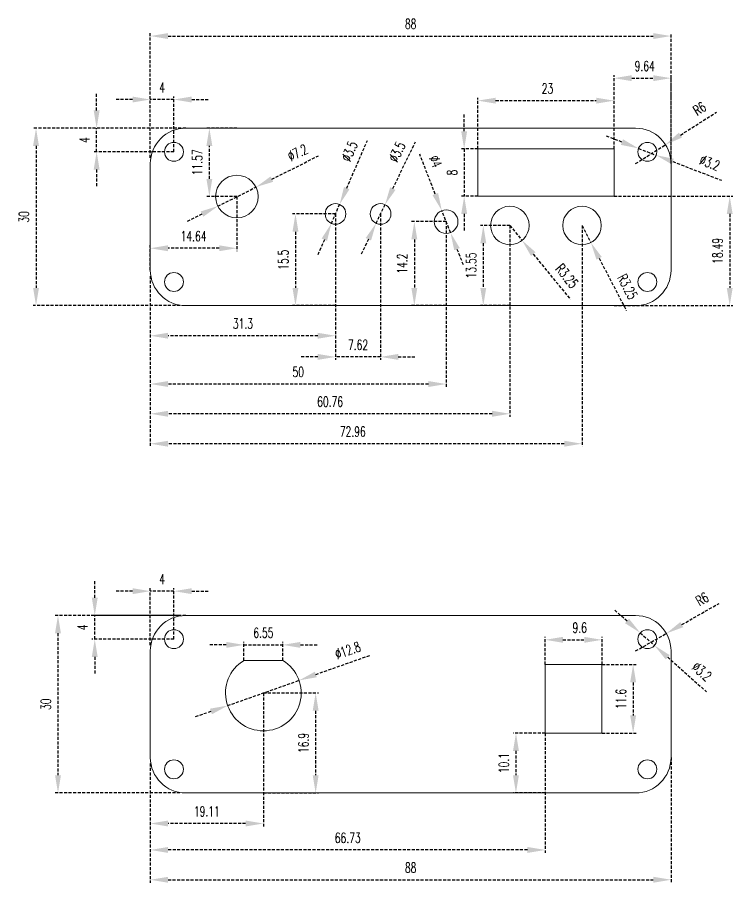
# Model space of a CAD drawing. Header units: millimetres. Extents: x 2160 to 2396, y 1378 to 1557.
# Drawn here: x 2160.5 to 2281.4, y 1411 to 1557.3 of the extents above; entities that cross this region are included whole.
import ezdxf

# ---------------------------------------------------------------- set-up
doc = ezdxf.new("R2010")
doc.units = ezdxf.units.MM
doc.header["$LTSCALE"] = 0.4
doc.linetypes.add('HIDDEN', pattern=[1.905, 1.27, -0.635])
doc.styles.add('标准', font='romans.shx', dxfattribs={"width": 0.667, "bigfont": 'hztxt.shx'})
doc.dimstyles.new('副本 标准', dxfattribs={"dimtxt": 1.7, "dimasz": 3, "dimexe": 0.5, "dimexo": 0, "dimgap": 1.2, "dimtad": 1, "dimdsep": 46, "dimtxsty": '标准', "dimcen": 0, "dimdle": 5, "dimclrd": 3, "dimclre": 3, "dimclrt": 3, "dimazin": 2, "dimtfac": 0.707107, "dimtmove": 0, "dimatfit": 1, "dimfxl": 1, "dimtolj": 1, "dimarcsym": 1})

# ---------------------------------------------------------------- blocks, each defined once
blk = doc.blocks.new('*D146')
at = {"color": 3, "linetype": 'HIDDEN', "lineweight": -2}
for p, q in [((2182.96, 1533.55), (2182.96, 1554.62)), ((2185.96, 1554.12), (2267.96, 1554.12)), ((2270.96, 1532.55), (2270.96, 1554.62))]:
    blk.add_line(p, q, dxfattribs=at)
at = {"color": 3, "linetype": 'HIDDEN', "lineweight": 15}
for points in [[(2185.96, 1554.62), (2185.96, 1553.62), (2182.96, 1554.12)], [(2267.96, 1554.62), (2267.96, 1553.62), (2270.96, 1554.12)]]:
    blk.add_solid(points, dxfattribs=at)
at = {"layer": 'Defpoints', "color": 0, "linetype": 'HIDDEN', "lineweight": 15}
for p in [(2270.96, 1554.12), (2182.96, 1533.55), (2270.96, 1532.55)]:
    blk.add_point(p, dxfattribs=at)
at = {"color": 3, "linetype": 'HIDDEN', "insert": (2226.96, 1556.17), "char_height": 1.7, "attachment_point": 5, "style": '标准'}
blk.add_mtext('\\A1;88', dxfattribs=at)
blk = doc.blocks.new('*D147')
at = {"color": 3, "linetype": 'HIDDEN', "lineweight": -2}
for p, q in [((2188.96, 1538.55), (2163.15, 1538.55)), ((2163.65, 1535.55), (2163.65, 1511.55)), ((2187.96, 1508.55), (2163.15, 1508.55))]:
    blk.add_line(p, q, dxfattribs=at)
at = {"color": 3, "linetype": 'HIDDEN', "lineweight": 15}
for points in [[(2163.15, 1535.55), (2164.15, 1535.55), (2163.65, 1538.55)], [(2163.15, 1511.55), (2164.15, 1511.55), (2163.65, 1508.55)]]:
    blk.add_solid(points, dxfattribs=at)
at = {"layer": 'Defpoints', "color": 0, "linetype": 'HIDDEN', "lineweight": 15}
for p in [(2188.96, 1538.55), (2163.65, 1508.55), (2187.96, 1508.55)]:
    blk.add_point(p, dxfattribs=at)
at = {"color": 3, "linetype": 'HIDDEN', "insert": (2161.6, 1523.55), "char_height": 1.7, "attachment_point": 5, "rotation": 90, "style": '标准'}
blk.add_mtext('\\A1;30', dxfattribs=at)
blk = doc.blocks.new('*D148')
at = {"color": 3, "linetype": 'HIDDEN', "lineweight": -2}
for p, q in [((2249.69, 1447.87), (2249.69, 1452.56)), ((2252.69, 1452.06), (2256.29, 1452.06)), ((2259.29, 1447.87), (2259.29, 1452.56))]:
    blk.add_line(p, q, dxfattribs=at)
at = {"color": 3, "linetype": 'HIDDEN', "lineweight": 15}
for points in [[(2252.69, 1452.56), (2252.69, 1451.56), (2249.69, 1452.06)], [(2256.29, 1452.56), (2256.29, 1451.56), (2259.29, 1452.06)]]:
    blk.add_solid(points, dxfattribs=at)
at = {"layer": 'Defpoints', "color": 0, "linetype": 'HIDDEN', "lineweight": 15}
for p in [(2259.29, 1452.06), (2249.69, 1447.87), (2259.29, 1447.87)]:
    blk.add_point(p, dxfattribs=at)
at = {"color": 3, "linetype": 'HIDDEN', "insert": (2255.52, 1454.11), "char_height": 1.7, "attachment_point": 5, "style": '标准'}
blk.add_mtext('\\A1;9.6', dxfattribs=at)
blk = doc.blocks.new('*D149')
at = {"color": 3, "linetype": 'HIDDEN', "lineweight": -2}
for p, q in [((2210.93, 1446.2), (2220.25, 1449.49)), ((2196.03, 1440.94), (2208.1, 1445.2)), ((2193.2, 1439.94), (2190.37, 1438.95))]:
    blk.add_line(p, q, dxfattribs=at)
at = {"color": 3, "linetype": 'HIDDEN', "lineweight": 15}
for points in [[(2210.77, 1446.67), (2211.1, 1445.73), (2208.1, 1445.2)], [(2193.04, 1440.42), (2193.37, 1439.47), (2196.03, 1440.94)]]:
    blk.add_solid(points, dxfattribs=at)
at = {"layer": 'Defpoints', "color": 0, "linetype": 'HIDDEN', "lineweight": 15}
for p in [(2208.1, 1445.2), (2196.03, 1440.94)]:
    blk.add_point(p, dxfattribs=at)
at = {"color": 3, "linetype": 'HIDDEN', "insert": (2216.32, 1450.28), "char_height": 1.7, "attachment_point": 5, "rotation": 19.4392, "style": '标准'}
blk.add_mtext('\\A1;∅12.8', dxfattribs=at)
blk = doc.blocks.new('*D150')
at = {"color": 3, "linetype": 'HIDDEN', "lineweight": -2}
for p, q in [((2195.79, 1451.2), (2192.79, 1451.2)), ((2198.79, 1448.57), (2198.79, 1451.7)), ((2198.79, 1451.2), (2205.34, 1451.2)), ((2205.34, 1448.57), (2205.34, 1451.7)), ((2208.34, 1451.2), (2211.34, 1451.2))]:
    blk.add_line(p, q, dxfattribs=at)
at = {"color": 3, "linetype": 'HIDDEN', "lineweight": 15}
for points in [[(2195.79, 1451.7), (2195.79, 1450.7), (2198.79, 1451.2)], [(2208.34, 1451.7), (2208.34, 1450.7), (2205.34, 1451.2)]]:
    blk.add_solid(points, dxfattribs=at)
at = {"layer": 'Defpoints', "color": 0, "linetype": 'HIDDEN', "lineweight": 15}
for p in [(2205.34, 1451.2), (2198.79, 1448.57), (2205.34, 1448.57)]:
    blk.add_point(p, dxfattribs=at)
at = {"color": 3, "linetype": 'HIDDEN', "lineweight": 15, "insert": (2202.07, 1453.25), "char_height": 1.7, "attachment_point": 5, "style": '标准'}
blk.add_mtext('\\A1;6.55', dxfattribs=at)
blk = doc.blocks.new('*D151')
at = {"color": 3, "linetype": 'HIDDEN', "lineweight": -2}
for p, q in [((2202.07, 1443.07), (2202.07, 1420.51)), ((2182.96, 1431.17), (2182.96, 1420.51)), ((2199.07, 1421.01), (2185.96, 1421.01))]:
    blk.add_line(p, q, dxfattribs=at)
at = {"color": 3, "linetype": 'HIDDEN', "lineweight": 15}
for points in [[(2185.96, 1421.51), (2185.96, 1420.51), (2182.96, 1421.01)], [(2199.07, 1421.51), (2199.07, 1420.51), (2202.07, 1421.01)]]:
    blk.add_solid(points, dxfattribs=at)
at = {"layer": 'Defpoints', "color": 0, "linetype": 'HIDDEN', "lineweight": 15}
for p in [(2202.07, 1443.07), (2182.96, 1431.17), (2182.96, 1421.01)]:
    blk.add_point(p, dxfattribs=at)
at = {"color": 3, "linetype": 'HIDDEN', "lineweight": 15, "insert": (2192.51, 1423.06), "char_height": 1.7, "attachment_point": 5, "style": '标准'}
blk.add_mtext('\\A1;19.11', dxfattribs=at)
blk = doc.blocks.new('*D152')
at = {"color": 3, "linetype": 'HIDDEN', "lineweight": -2}
for p, q in [((2202.07, 1443.07), (2211.4, 1443.07)), ((2210.9, 1440.07), (2210.9, 1429.17)), ((2202.07, 1426.17), (2211.4, 1426.17))]:
    blk.add_line(p, q, dxfattribs=at)
at = {"color": 3, "linetype": 'HIDDEN', "lineweight": 15}
for points in [[(2210.4, 1440.07), (2211.4, 1440.07), (2210.9, 1443.07)], [(2210.4, 1429.17), (2211.4, 1429.17), (2210.9, 1426.17)]]:
    blk.add_solid(points, dxfattribs=at)
at = {"layer": 'Defpoints', "color": 0, "linetype": 'HIDDEN', "lineweight": 15}
for p in [(2202.07, 1443.07), (2202.07, 1426.17), (2210.9, 1426.17)]:
    blk.add_point(p, dxfattribs=at)
at = {"color": 3, "linetype": 'HIDDEN', "lineweight": 15, "insert": (2208.85, 1434.62), "char_height": 1.7, "attachment_point": 5, "rotation": 90, "style": '标准'}
blk.add_mtext('\\A1;16.9', dxfattribs=at)
blk = doc.blocks.new('*D153')
at = {"color": 3, "linetype": 'HIDDEN', "lineweight": -2}
for p, q in [((2259.29, 1447.87), (2265.05, 1447.87)), ((2264.55, 1444.87), (2264.55, 1439.27)), ((2259.29, 1436.27), (2265.05, 1436.27))]:
    blk.add_line(p, q, dxfattribs=at)
at = {"color": 3, "linetype": 'HIDDEN', "lineweight": 15}
for points in [[(2264.05, 1444.87), (2265.05, 1444.87), (2264.55, 1447.87)], [(2264.05, 1439.27), (2265.05, 1439.27), (2264.55, 1436.27)]]:
    blk.add_solid(points, dxfattribs=at)
at = {"layer": 'Defpoints', "color": 0, "linetype": 'HIDDEN', "lineweight": 15}
for p in [(2259.29, 1447.87), (2259.29, 1436.27), (2264.55, 1436.27)]:
    blk.add_point(p, dxfattribs=at)
at = {"color": 3, "linetype": 'HIDDEN', "lineweight": 15, "insert": (2262.5, 1442.07), "char_height": 1.7, "attachment_point": 5, "rotation": 90, "style": '标准'}
blk.add_mtext('\\A1;11.6', dxfattribs=at)
blk = doc.blocks.new('*D154')
at = {"color": 3, "linetype": 'HIDDEN', "lineweight": -2}
for p, q in [((2249.69, 1436.27), (2249.69, 1416.04)), ((2182.96, 1431.17), (2182.96, 1416.04)), ((2246.69, 1416.54), (2185.96, 1416.54))]:
    blk.add_line(p, q, dxfattribs=at)
at = {"color": 3, "linetype": 'HIDDEN', "lineweight": 15}
for points in [[(2185.96, 1417.04), (2185.96, 1416.04), (2182.96, 1416.54)], [(2246.69, 1417.04), (2246.69, 1416.04), (2249.69, 1416.54)]]:
    blk.add_solid(points, dxfattribs=at)
at = {"layer": 'Defpoints', "color": 0, "linetype": 'HIDDEN', "lineweight": 15}
for p in [(2249.69, 1436.27), (2182.96, 1431.17), (2182.96, 1416.54)]:
    blk.add_point(p, dxfattribs=at)
at = {"color": 3, "linetype": 'HIDDEN', "lineweight": 15, "insert": (2216.32, 1418.59), "char_height": 1.7, "attachment_point": 5, "style": '标准'}
blk.add_mtext('\\A1;66.73', dxfattribs=at)
blk = doc.blocks.new('*D155')
at = {"color": 3, "linetype": 'HIDDEN', "lineweight": -2}
for p, q in [((2249.69, 1436.27), (2244.25, 1436.27)), ((2244.75, 1433.27), (2244.75, 1429.17)), ((2249.69, 1426.17), (2244.25, 1426.17))]:
    blk.add_line(p, q, dxfattribs=at)
at = {"color": 3, "linetype": 'HIDDEN', "lineweight": 15}
for points in [[(2244.25, 1433.27), (2245.25, 1433.27), (2244.75, 1436.27)], [(2244.25, 1429.17), (2245.25, 1429.17), (2244.75, 1426.17)]]:
    blk.add_solid(points, dxfattribs=at)
at = {"layer": 'Defpoints', "color": 0, "linetype": 'HIDDEN', "lineweight": 15}
for p in [(2249.69, 1436.27), (2244.75, 1426.17), (2249.69, 1426.17)]:
    blk.add_point(p, dxfattribs=at)
at = {"color": 3, "linetype": 'HIDDEN', "lineweight": 15, "insert": (2242.7, 1431.22), "char_height": 1.7, "attachment_point": 5, "rotation": 90, "style": '标准'}
blk.add_mtext('\\A1;10.1', dxfattribs=at)
blk = doc.blocks.new('*D156')
at = {"color": 3, "linetype": 'HIDDEN', "lineweight": -2}
for p, q in [((2270.96, 1432.17), (2270.96, 1411)), ((2182.96, 1431.17), (2182.96, 1411)), ((2185.96, 1411.5), (2267.96, 1411.5))]:
    blk.add_line(p, q, dxfattribs=at)
at = {"color": 3, "linetype": 'HIDDEN', "lineweight": 15}
for points in [[(2185.96, 1412), (2185.96, 1411), (2182.96, 1411.5)], [(2267.96, 1412), (2267.96, 1411), (2270.96, 1411.5)]]:
    blk.add_solid(points, dxfattribs=at)
at = {"layer": 'Defpoints', "color": 0, "linetype": 'HIDDEN', "lineweight": 15}
for p in [(2270.96, 1432.17), (2182.96, 1431.17), (2270.96, 1411.5)]:
    blk.add_point(p, dxfattribs=at)
at = {"color": 3, "linetype": 'HIDDEN', "lineweight": 15, "insert": (2226.96, 1413.55), "char_height": 1.7, "attachment_point": 5, "style": '标准'}
blk.add_mtext('\\A1;88', dxfattribs=at)
blk = doc.blocks.new('*D157')
at = {"color": 3, "linetype": 'HIDDEN', "lineweight": -2}
for p, q in [((2179.96, 1460.28), (2176.96, 1460.28)), ((2182.96, 1451.17), (2182.96, 1460.78)), ((2186.96, 1460.28), (2182.96, 1460.28)), ((2186.96, 1452.17), (2186.96, 1460.78)), ((2189.96, 1460.28), (2192.96, 1460.28))]:
    blk.add_line(p, q, dxfattribs=at)
at = {"color": 3, "linetype": 'HIDDEN', "lineweight": 15}
for points in [[(2179.96, 1460.78), (2179.96, 1459.78), (2182.96, 1460.28)], [(2189.96, 1460.78), (2189.96, 1459.78), (2186.96, 1460.28)]]:
    blk.add_solid(points, dxfattribs=at)
at = {"layer": 'Defpoints', "color": 0, "linetype": 'HIDDEN', "lineweight": 15}
for p in [(2182.96, 1460.28), (2182.96, 1451.17), (2186.96, 1452.17)]:
    blk.add_point(p, dxfattribs=at)
at = {"color": 3, "linetype": 'HIDDEN', "lineweight": 15, "insert": (2184.96, 1462.33), "char_height": 1.7, "attachment_point": 5, "style": '标准'}
blk.add_mtext('\\A1;4', dxfattribs=at)
blk = doc.blocks.new('*D158')
at = {"color": 3, "linetype": 'HIDDEN', "lineweight": -2}
for p, q in [((2173.57, 1459.17), (2173.57, 1462.17)), ((2188.96, 1456.17), (2173.07, 1456.17)), ((2173.57, 1452.17), (2173.57, 1456.17)), ((2186.96, 1452.17), (2173.07, 1452.17)), ((2173.57, 1449.17), (2173.57, 1446.17))]:
    blk.add_line(p, q, dxfattribs=at)
at = {"color": 3, "linetype": 'HIDDEN', "lineweight": 15}
for points in [[(2173.07, 1459.17), (2174.07, 1459.17), (2173.57, 1456.17)], [(2173.07, 1449.17), (2174.07, 1449.17), (2173.57, 1452.17)]]:
    blk.add_solid(points, dxfattribs=at)
at = {"layer": 'Defpoints', "color": 0, "linetype": 'HIDDEN', "lineweight": 15}
for p in [(2173.57, 1456.17), (2188.96, 1456.17), (2186.96, 1452.17)]:
    blk.add_point(p, dxfattribs=at)
at = {"color": 3, "linetype": 'HIDDEN', "lineweight": 15, "insert": (2171.52, 1454.17), "char_height": 1.7, "attachment_point": 5, "rotation": 90, "style": '标准'}
blk.add_mtext('\\A1;4', dxfattribs=at)
blk = doc.blocks.new('*D159')
at = {"color": 3, "linetype": 'HIDDEN', "lineweight": -2}
for p, q in [((2187.96, 1456.17), (2166.86, 1456.17)), ((2167.36, 1453.17), (2167.36, 1429.17)), ((2187.96, 1426.17), (2166.86, 1426.17))]:
    blk.add_line(p, q, dxfattribs=at)
at = {"color": 3, "linetype": 'HIDDEN', "lineweight": 15}
for points in [[(2166.86, 1453.17), (2167.86, 1453.17), (2167.36, 1456.17)], [(2166.86, 1429.17), (2167.86, 1429.17), (2167.36, 1426.17)]]:
    blk.add_solid(points, dxfattribs=at)
at = {"layer": 'Defpoints', "color": 0, "linetype": 'HIDDEN', "lineweight": 15}
for p in [(2187.96, 1456.17), (2167.36, 1426.17), (2187.96, 1426.17)]:
    blk.add_point(p, dxfattribs=at)
at = {"color": 3, "linetype": 'HIDDEN', "lineweight": 15, "insert": (2165.31, 1441.17), "char_height": 1.7, "attachment_point": 5, "rotation": 90, "style": '标准'}
blk.add_mtext('\\A1;30', dxfattribs=at)
blk = doc.blocks.new('*D161')
at = {"color": 3, "linetype": 'HIDDEN', "lineweight": -2}
for p, q in [((2263.52, 1455.23), (2261.28, 1457.23)), ((2265.76, 1453.24), (2268.15, 1451.11)), ((2270.39, 1449.11), (2276.96, 1443.25))]:
    blk.add_line(p, q, dxfattribs=at)
at = {"color": 3, "linetype": 'HIDDEN', "lineweight": 15}
for points in [[(2263.86, 1455.61), (2263.19, 1454.86), (2265.76, 1453.24)], [(2270.72, 1449.48), (2270.06, 1448.74), (2268.15, 1451.11)]]:
    blk.add_solid(points, dxfattribs=at)
at = {"layer": 'Defpoints', "color": 0, "linetype": 'HIDDEN', "lineweight": 15}
for p in [(2265.76, 1453.24), (2268.15, 1451.11)]:
    blk.add_point(p, dxfattribs=at)
at = {"color": 3, "linetype": 'HIDDEN', "lineweight": 15, "insert": (2276.16, 1446.71), "char_height": 1.7, "attachment_point": 5, "rotation": 318.2821, "style": '标准'}
blk.add_mtext('\\A1;∅3.2', dxfattribs=at)
blk = doc.blocks.new('*D162')
at = {"color": 3, "linetype": 'HIDDEN', "lineweight": -2}
for p, q in [((2179.96, 1543.39), (2176.96, 1543.39)), ((2182.96, 1533.55), (2182.96, 1543.89)), ((2186.96, 1543.39), (2182.96, 1543.39)), ((2186.96, 1534.55), (2186.96, 1543.89)), ((2189.96, 1543.39), (2192.96, 1543.39))]:
    blk.add_line(p, q, dxfattribs=at)
at = {"color": 3, "linetype": 'HIDDEN', "lineweight": 15}
for points in [[(2179.96, 1543.89), (2179.96, 1542.89), (2182.96, 1543.39)], [(2189.96, 1543.89), (2189.96, 1542.89), (2186.96, 1543.39)]]:
    blk.add_solid(points, dxfattribs=at)
at = {"layer": 'Defpoints', "color": 0, "linetype": 'HIDDEN', "lineweight": 15}
for p in [(2182.96, 1543.39), (2186.96, 1534.55), (2182.96, 1533.55)]:
    blk.add_point(p, dxfattribs=at)
at = {"color": 3, "linetype": 'HIDDEN', "lineweight": 15, "insert": (2184.96, 1545.44), "char_height": 1.7, "attachment_point": 5, "style": '标准'}
blk.add_mtext('\\A1;4', dxfattribs=at)
blk = doc.blocks.new('*D163')
at = {"color": 3, "linetype": 'HIDDEN', "lineweight": -2}
for p, q in [((2173.89, 1541.55), (2173.89, 1544.55)), ((2188.96, 1538.55), (2173.39, 1538.55)), ((2173.89, 1534.55), (2173.89, 1538.55)), ((2186.96, 1534.55), (2173.39, 1534.55)), ((2173.89, 1531.55), (2173.89, 1528.55))]:
    blk.add_line(p, q, dxfattribs=at)
at = {"color": 3, "linetype": 'HIDDEN', "lineweight": 15}
for points in [[(2173.39, 1541.55), (2174.39, 1541.55), (2173.89, 1538.55)], [(2173.39, 1531.55), (2174.39, 1531.55), (2173.89, 1534.55)]]:
    blk.add_solid(points, dxfattribs=at)
at = {"layer": 'Defpoints', "color": 0, "linetype": 'HIDDEN', "lineweight": 15}
for p in [(2173.89, 1538.55), (2188.96, 1538.55), (2186.96, 1534.55)]:
    blk.add_point(p, dxfattribs=at)
at = {"color": 3, "linetype": 'HIDDEN', "lineweight": 15, "insert": (2171.84, 1536.55), "char_height": 1.7, "attachment_point": 5, "rotation": 90, "style": '标准'}
blk.add_mtext('\\A1;4', dxfattribs=at)
blk = doc.blocks.new('*D165')
at = {"color": 3, "linetype": 'HIDDEN', "lineweight": -2}
for p, q in [((2262.66, 1536.2), (2259.86, 1537.28)), ((2265.46, 1535.12), (2268.45, 1533.98)), ((2271.25, 1532.9), (2279.47, 1529.74))]:
    blk.add_line(p, q, dxfattribs=at)
at = {"color": 3, "linetype": 'HIDDEN', "lineweight": 15}
for points in [[(2262.84, 1536.67), (2262.48, 1535.73), (2265.46, 1535.12)], [(2271.43, 1533.37), (2271.07, 1532.43), (2268.45, 1533.98)]]:
    blk.add_solid(points, dxfattribs=at)
at = {"layer": 'Defpoints', "color": 0, "linetype": 'HIDDEN', "lineweight": 15}
for p in [(2265.46, 1535.12), (2268.45, 1533.98)]:
    blk.add_point(p, dxfattribs=at)
at = {"color": 3, "linetype": 'HIDDEN', "lineweight": 15, "insert": (2277.49, 1532.7), "char_height": 1.7, "attachment_point": 5, "rotation": 338.98, "style": '标准'}
blk.add_mtext('\\A1;∅3.2', dxfattribs=at)
blk = doc.blocks.new('*D166')
at = {"color": 3, "linetype": 'HIDDEN', "lineweight": -2}
for p, q in [((2197.6, 1526.98), (2197.6, 1517.75)), ((2182.96, 1514.55), (2182.96, 1518.75)), ((2194.6, 1518.25), (2185.96, 1518.25))]:
    blk.add_line(p, q, dxfattribs=at)
at = {"color": 3, "linetype": 'HIDDEN', "lineweight": 15}
for points in [[(2185.96, 1518.75), (2185.96, 1517.75), (2182.96, 1518.25)], [(2194.6, 1518.75), (2194.6, 1517.75), (2197.6, 1518.25)]]:
    blk.add_solid(points, dxfattribs=at)
at = {"layer": 'Defpoints', "color": 0, "linetype": 'HIDDEN', "lineweight": 15}
for p in [(2197.6, 1526.98), (2182.96, 1518.25), (2182.96, 1514.55)]:
    blk.add_point(p, dxfattribs=at)
at = {"color": 3, "linetype": 'HIDDEN', "lineweight": 15, "insert": (2190.28, 1520.3), "char_height": 1.7, "attachment_point": 5, "style": '标准'}
blk.add_mtext('\\A1;14.64', dxfattribs=at)
blk = doc.blocks.new('*D167')
at = {"color": 3, "linetype": 'HIDDEN', "lineweight": -2}
for p, q in [((2197.6, 1538.55), (2192.44, 1538.55)), ((2192.94, 1529.98), (2192.94, 1535.55)), ((2197.6, 1526.98), (2192.44, 1526.98))]:
    blk.add_line(p, q, dxfattribs=at)
at = {"color": 3, "linetype": 'HIDDEN', "lineweight": 15}
for points in [[(2192.44, 1535.55), (2193.44, 1535.55), (2192.94, 1538.55)], [(2192.44, 1529.98), (2193.44, 1529.98), (2192.94, 1526.98)]]:
    blk.add_solid(points, dxfattribs=at)
at = {"layer": 'Defpoints', "color": 0, "linetype": 'HIDDEN', "lineweight": 15}
for p in [(2192.94, 1538.55), (2197.6, 1538.55), (2197.6, 1526.98)]:
    blk.add_point(p, dxfattribs=at)
at = {"color": 3, "linetype": 'HIDDEN', "lineweight": 15, "insert": (2190.89, 1532.77), "char_height": 1.7, "attachment_point": 5, "rotation": 90, "style": '标准'}
blk.add_mtext('\\A1;11.57', dxfattribs=at)
blk = doc.blocks.new('*D168')
at = {"color": 3, "linetype": 'HIDDEN', "lineweight": -2}
for p, q in [((2203.5, 1529.93), (2211.37, 1533.87)), ((2194.38, 1525.37), (2200.82, 1528.59)), ((2191.69, 1524.03), (2189.01, 1522.69))]:
    blk.add_line(p, q, dxfattribs=at)
at = {"color": 3, "linetype": 'HIDDEN', "lineweight": 15}
for points in [[(2203.28, 1530.38), (2203.72, 1529.48), (2200.82, 1528.59)], [(2191.47, 1524.48), (2191.92, 1523.58), (2194.38, 1525.37)]]:
    blk.add_solid(points, dxfattribs=at)
at = {"layer": 'Defpoints', "color": 0, "linetype": 'HIDDEN', "lineweight": 15}
for p in [(2200.82, 1528.59), (2194.38, 1525.37)]:
    blk.add_point(p, dxfattribs=at)
at = {"color": 3, "linetype": 'HIDDEN', "lineweight": 15, "insert": (2207.86, 1534.4), "char_height": 1.7, "attachment_point": 5, "rotation": 26.553, "style": '标准'}
blk.add_mtext('\\A1;∅7.2', dxfattribs=at)
blk = doc.blocks.new('*D169')
at = {"color": 3, "linetype": 'HIDDEN', "lineweight": -2}
for p, q in [((2216.15, 1528.41), (2219.65, 1536.48)), ((2213.56, 1522.44), (2214.95, 1525.66)), ((2212.37, 1519.69), (2211.17, 1516.94))]:
    blk.add_line(p, q, dxfattribs=at)
at = {"color": 3, "linetype": 'HIDDEN', "lineweight": 15}
for points in [[(2215.69, 1528.61), (2216.61, 1528.21), (2214.95, 1525.66)], [(2211.91, 1519.89), (2212.83, 1519.49), (2213.56, 1522.44)]]:
    blk.add_solid(points, dxfattribs=at)
at = {"layer": 'Defpoints', "color": 0, "linetype": 'HIDDEN', "lineweight": 15}
for p in [(2214.95, 1525.66), (2213.56, 1522.44)]:
    blk.add_point(p, dxfattribs=at)
at = {"color": 3, "linetype": 'HIDDEN', "lineweight": 15, "insert": (2216.61, 1534.64), "char_height": 1.7, "attachment_point": 5, "rotation": 66.5638, "style": '标准'}
blk.add_mtext('\\A1;∅3.5', dxfattribs=at)
blk = doc.blocks.new('*D170')
at = {"color": 3, "linetype": 'HIDDEN', "lineweight": -2}
for p, q in [((2223.94, 1528.33), (2227.76, 1536.26)), ((2221.11, 1522.47), (2222.63, 1525.63)), ((2219.81, 1519.77), (2218.51, 1517.07))]:
    blk.add_line(p, q, dxfattribs=at)
at = {"color": 3, "linetype": 'HIDDEN', "lineweight": 15}
for points in [[(2223.49, 1528.55), (2224.39, 1528.11), (2222.63, 1525.63)], [(2219.36, 1519.99), (2220.26, 1519.55), (2221.11, 1522.47)]]:
    blk.add_solid(points, dxfattribs=at)
at = {"layer": 'Defpoints', "color": 0, "linetype": 'HIDDEN', "lineweight": 15}
for p in [(2222.63, 1525.63), (2221.11, 1522.47)]:
    blk.add_point(p, dxfattribs=at)
at = {"color": 3, "linetype": 'HIDDEN', "lineweight": 15, "insert": (2224.65, 1534.53), "char_height": 1.7, "attachment_point": 5, "rotation": 64.2627, "style": '标准'}
blk.add_mtext('\\A1;∅3.5', dxfattribs=at)
blk = doc.blocks.new('*D171')
at = {"color": 3, "linetype": 'HIDDEN', "lineweight": -2}
for p, q in [((2214.26, 1524.05), (2214.26, 1502.96)), ((2182.96, 1513.55), (2182.96, 1502.96)), ((2211.26, 1503.46), (2185.96, 1503.46))]:
    blk.add_line(p, q, dxfattribs=at)
at = {"color": 3, "linetype": 'HIDDEN', "lineweight": 15}
for points in [[(2185.96, 1503.96), (2185.96, 1502.96), (2182.96, 1503.46)], [(2211.26, 1503.96), (2211.26, 1502.96), (2214.26, 1503.46)]]:
    blk.add_solid(points, dxfattribs=at)
at = {"layer": 'Defpoints', "color": 0, "linetype": 'HIDDEN', "lineweight": 15}
for p in [(2214.26, 1524.05), (2182.96, 1513.55), (2182.96, 1503.46)]:
    blk.add_point(p, dxfattribs=at)
at = {"color": 3, "linetype": 'HIDDEN', "lineweight": 15, "insert": (2198.61, 1505.51), "char_height": 1.7, "attachment_point": 5, "style": '标准'}
blk.add_mtext('\\A1;31.3', dxfattribs=at)
blk = doc.blocks.new('*D172')
at = {"color": 3, "linetype": 'HIDDEN', "lineweight": -2}
for p, q in [((2214.26, 1524.05), (2214.26, 1499.38)), ((2221.87, 1524.05), (2221.87, 1499.38)), ((2211.26, 1499.88), (2208.26, 1499.88)), ((2221.87, 1499.88), (2214.26, 1499.88)), ((2224.87, 1499.88), (2227.87, 1499.88))]:
    blk.add_line(p, q, dxfattribs=at)
at = {"color": 3, "linetype": 'HIDDEN', "lineweight": 15}
for points in [[(2211.26, 1500.38), (2211.26, 1499.38), (2214.26, 1499.88)], [(2224.87, 1500.38), (2224.87, 1499.38), (2221.87, 1499.88)]]:
    blk.add_solid(points, dxfattribs=at)
at = {"layer": 'Defpoints', "color": 0, "linetype": 'HIDDEN', "lineweight": 15}
for p in [(2214.26, 1524.05), (2221.87, 1524.05), (2214.26, 1499.88)]:
    blk.add_point(p, dxfattribs=at)
at = {"color": 3, "linetype": 'HIDDEN', "lineweight": 15, "insert": (2218.07, 1501.93), "char_height": 1.7, "attachment_point": 5, "style": '标准'}
blk.add_mtext('\\A1;7.62', dxfattribs=at)
blk = doc.blocks.new('*D173')
at = {"color": 3, "linetype": 'HIDDEN', "lineweight": -2}
for p, q in [((2214.26, 1524.05), (2206.99, 1524.05)), ((2207.49, 1521.05), (2207.49, 1511.55)), ((2214.26, 1508.55), (2206.99, 1508.55))]:
    blk.add_line(p, q, dxfattribs=at)
at = {"color": 3, "linetype": 'HIDDEN', "lineweight": 15}
for points in [[(2206.99, 1521.05), (2207.99, 1521.05), (2207.49, 1524.05)], [(2206.99, 1511.55), (2207.99, 1511.55), (2207.49, 1508.55)]]:
    blk.add_solid(points, dxfattribs=at)
at = {"layer": 'Defpoints', "color": 0, "linetype": 'HIDDEN', "lineweight": 15}
for p in [(2214.26, 1524.05), (2207.49, 1508.55), (2214.26, 1508.55)]:
    blk.add_point(p, dxfattribs=at)
at = {"color": 3, "linetype": 'HIDDEN', "lineweight": 15, "insert": (2205.44, 1516.3), "char_height": 1.7, "attachment_point": 5, "rotation": 90, "style": '标准'}
blk.add_mtext('\\A1;15.5', dxfattribs=at)
blk = doc.blocks.new('*D174')
at = {"color": 3, "linetype": 'HIDDEN', "lineweight": -2}
for p, q in [((2231.12, 1527.4), (2228.48, 1534.14)), ((2233.69, 1520.89), (2232.22, 1524.61)), ((2234.78, 1518.1), (2235.88, 1515.31))]:
    blk.add_line(p, q, dxfattribs=at)
at = {"color": 3, "linetype": 'HIDDEN', "lineweight": 15}
for points in [[(2231.59, 1527.59), (2230.66, 1527.22), (2232.22, 1524.61)], [(2235.25, 1518.28), (2234.32, 1517.91), (2233.69, 1520.89)]]:
    blk.add_solid(points, dxfattribs=at)
at = {"layer": 'Defpoints', "color": 0, "linetype": 'HIDDEN', "lineweight": 15}
for p in [(2232.22, 1524.61), (2233.69, 1520.89)]:
    blk.add_point(p, dxfattribs=at)
at = {"color": 3, "linetype": 'HIDDEN', "lineweight": 15, "insert": (2231.16, 1532.92), "char_height": 1.7, "attachment_point": 5, "rotation": 291.4691, "style": '标准'}
blk.add_mtext('\\A1;∅4', dxfattribs=at)
blk = doc.blocks.new('*D175')
at = {"color": 3, "linetype": 'HIDDEN', "lineweight": -2}
for p, q in [((2232.95, 1522.75), (2227.08, 1522.75)), ((2227.58, 1519.75), (2227.58, 1511.55)), ((2232.95, 1508.55), (2227.08, 1508.55))]:
    blk.add_line(p, q, dxfattribs=at)
at = {"color": 3, "linetype": 'HIDDEN', "lineweight": 15}
for points in [[(2227.08, 1519.75), (2228.08, 1519.75), (2227.58, 1522.75)], [(2227.08, 1511.55), (2228.08, 1511.55), (2227.58, 1508.55)]]:
    blk.add_solid(points, dxfattribs=at)
at = {"layer": 'Defpoints', "color": 0, "linetype": 'HIDDEN', "lineweight": 15}
for p in [(2232.95, 1522.75), (2227.58, 1508.55), (2232.95, 1508.55)]:
    blk.add_point(p, dxfattribs=at)
at = {"color": 3, "linetype": 'HIDDEN', "lineweight": 15, "insert": (2225.53, 1515.65), "char_height": 1.7, "attachment_point": 5, "rotation": 90, "style": '标准'}
blk.add_mtext('\\A1;14.2', dxfattribs=at)
blk = doc.blocks.new('*D176')
at = {"color": 3, "linetype": 'HIDDEN', "lineweight": -2}
for p, q in [((2232.95, 1522.75), (2232.95, 1494.8)), ((2182.96, 1513.55), (2182.96, 1494.8)), ((2229.95, 1495.3), (2185.96, 1495.3))]:
    blk.add_line(p, q, dxfattribs=at)
at = {"color": 3, "linetype": 'HIDDEN', "lineweight": 15}
for points in [[(2185.96, 1495.8), (2185.96, 1494.8), (2182.96, 1495.3)], [(2229.95, 1495.8), (2229.95, 1494.8), (2232.95, 1495.3)]]:
    blk.add_solid(points, dxfattribs=at)
at = {"layer": 'Defpoints', "color": 0, "linetype": 'HIDDEN', "lineweight": 15}
for p in [(2232.95, 1522.75), (2182.96, 1513.55), (2182.96, 1495.3)]:
    blk.add_point(p, dxfattribs=at)
at = {"color": 3, "linetype": 'HIDDEN', "lineweight": 15, "insert": (2207.96, 1497.35), "char_height": 1.7, "attachment_point": 5, "style": '标准'}
blk.add_mtext('\\A1;50', dxfattribs=at)
blk = doc.blocks.new('*D177')
at = {"color": 3, "linetype": 'HIDDEN', "lineweight": -2}
for p, q in [((2243.72, 1522.1), (2245.78, 1519.58)), ((2247.67, 1517.26), (2253.97, 1509.57))]:
    blk.add_line(p, q, dxfattribs=at)
at = {"color": 3, "linetype": 'HIDDEN', "lineweight": 15}
blk.add_solid([(2248.06, 1517.58), (2247.29, 1516.95), (2245.78, 1519.58)], dxfattribs=at)
at = {"layer": 'Defpoints', "color": 0, "linetype": 'HIDDEN', "lineweight": 15}
for p in [(2243.72, 1522.1), (2245.78, 1519.58)]:
    blk.add_point(p, dxfattribs=at)
at = {"color": 3, "linetype": 'HIDDEN', "lineweight": 15, "insert": (2253.36, 1513.55), "char_height": 1.7, "attachment_point": 5, "rotation": 309.2839, "style": '标准'}
blk.add_mtext('\\A1;R3.25', dxfattribs=at)
blk = doc.blocks.new('*D178')
at = {"color": 3, "linetype": 'HIDDEN', "lineweight": -2}
for p, q in [((2255.91, 1522.1), (2257.41, 1519.22)), ((2258.8, 1516.55), (2263.38, 1507.74))]:
    blk.add_line(p, q, dxfattribs=at)
at = {"color": 3, "linetype": 'HIDDEN', "lineweight": 15}
blk.add_solid([(2259.24, 1516.79), (2258.35, 1516.32), (2257.41, 1519.22)], dxfattribs=at)
at = {"layer": 'Defpoints', "color": 0, "linetype": 'HIDDEN', "lineweight": 15}
for p in [(2255.91, 1522.1), (2257.41, 1519.22)]:
    blk.add_point(p, dxfattribs=at)
at = {"color": 3, "linetype": 'HIDDEN', "lineweight": 15, "insert": (2263.6, 1511.76), "char_height": 1.7, "attachment_point": 5, "rotation": 297.4738, "style": '标准'}
blk.add_mtext('\\A1;R3.25', dxfattribs=at)
blk = doc.blocks.new('*D179')
at = {"color": 3, "linetype": 'HIDDEN', "lineweight": -2}
for p, q in [((2255.91, 1522.1), (2255.91, 1484.71)), ((2182.96, 1513.55), (2182.96, 1484.71)), ((2252.91, 1485.21), (2185.96, 1485.21))]:
    blk.add_line(p, q, dxfattribs=at)
at = {"color": 3, "linetype": 'HIDDEN', "lineweight": 15}
for points in [[(2185.96, 1485.71), (2185.96, 1484.71), (2182.96, 1485.21)], [(2252.91, 1485.71), (2252.91, 1484.71), (2255.91, 1485.21)]]:
    blk.add_solid(points, dxfattribs=at)
at = {"layer": 'Defpoints', "color": 0, "linetype": 'HIDDEN', "lineweight": 15}
for p in [(2255.91, 1522.1), (2182.96, 1513.55), (2182.96, 1485.21)]:
    blk.add_point(p, dxfattribs=at)
at = {"color": 3, "linetype": 'HIDDEN', "lineweight": 15, "insert": (2217.17, 1487.26), "char_height": 1.7, "attachment_point": 5, "style": '标准'}
blk.add_mtext('\\A1;72.96', dxfattribs=at)
blk = doc.blocks.new('*D180')
at = {"color": 3, "linetype": 'HIDDEN', "lineweight": -2}
for p, q in [((2243.72, 1522.1), (2243.72, 1489.77)), ((2182.96, 1513.55), (2182.96, 1489.77)), ((2240.72, 1490.27), (2185.96, 1490.27))]:
    blk.add_line(p, q, dxfattribs=at)
at = {"color": 3, "linetype": 'HIDDEN', "lineweight": 15}
for points in [[(2185.96, 1490.77), (2185.96, 1489.77), (2182.96, 1490.27)], [(2240.72, 1490.77), (2240.72, 1489.77), (2243.72, 1490.27)]]:
    blk.add_solid(points, dxfattribs=at)
at = {"layer": 'Defpoints', "color": 0, "linetype": 'HIDDEN', "lineweight": 15}
for p in [(2243.72, 1522.1), (2182.96, 1513.55), (2182.96, 1490.27)]:
    blk.add_point(p, dxfattribs=at)
at = {"color": 3, "linetype": 'HIDDEN', "lineweight": 15, "insert": (2213.34, 1492.32), "char_height": 1.7, "attachment_point": 5, "style": '标准'}
blk.add_mtext('\\A1;60.76', dxfattribs=at)
blk = doc.blocks.new('*D181')
at = {"color": 3, "linetype": 'HIDDEN', "lineweight": -2}
for p, q in [((2236, 1538.04), (2236, 1541.04)), ((2238.32, 1535.04), (2235.5, 1535.04)), ((2236, 1535.04), (2236, 1527.04)), ((2238.32, 1527.04), (2235.5, 1527.04)), ((2236, 1524.04), (2236, 1521.04))]:
    blk.add_line(p, q, dxfattribs=at)
at = {"color": 3, "linetype": 'HIDDEN', "lineweight": 15}
for points in [[(2235.5, 1538.04), (2236.5, 1538.04), (2236, 1535.04)], [(2235.5, 1524.04), (2236.5, 1524.04), (2236, 1527.04)]]:
    blk.add_solid(points, dxfattribs=at)
at = {"layer": 'Defpoints', "color": 0, "linetype": 'HIDDEN', "lineweight": 15}
for p in [(2238.32, 1535.04), (2236, 1527.04), (2238.32, 1527.04)]:
    blk.add_point(p, dxfattribs=at)
at = {"color": 3, "linetype": 'HIDDEN', "lineweight": 15, "insert": (2233.95, 1531.04), "char_height": 1.7, "attachment_point": 5, "rotation": 90, "style": '标准'}
blk.add_mtext('\\A1;8', dxfattribs=at)
blk = doc.blocks.new('*D182')
at = {"color": 3, "linetype": 'HIDDEN', "lineweight": -2}
for p, q in [((2238.32, 1535.04), (2238.32, 1543.7)), ((2261.32, 1535.04), (2261.32, 1543.7)), ((2241.32, 1543.2), (2258.32, 1543.2))]:
    blk.add_line(p, q, dxfattribs=at)
at = {"color": 3, "linetype": 'HIDDEN', "lineweight": 15}
for points in [[(2241.32, 1543.7), (2241.32, 1542.7), (2238.32, 1543.2)], [(2258.32, 1543.7), (2258.32, 1542.7), (2261.32, 1543.2)]]:
    blk.add_solid(points, dxfattribs=at)
at = {"layer": 'Defpoints', "color": 0, "linetype": 'HIDDEN', "lineweight": 15}
for p in [(2261.32, 1543.2), (2238.32, 1535.04), (2261.32, 1535.04)]:
    blk.add_point(p, dxfattribs=at)
at = {"color": 3, "linetype": 'HIDDEN', "lineweight": 15, "insert": (2250.07, 1545.25), "char_height": 1.7, "attachment_point": 5, "style": '标准'}
blk.add_mtext('\\A1;23', dxfattribs=at)
blk = doc.blocks.new('*D183')
at = {"color": 3, "linetype": 'HIDDEN', "lineweight": -2}
for p, q in [((2261.32, 1535.04), (2261.32, 1547.5)), ((2264.32, 1547), (2267.96, 1547)), ((2270.96, 1533.46), (2270.96, 1547.5))]:
    blk.add_line(p, q, dxfattribs=at)
at = {"color": 3, "linetype": 'HIDDEN', "lineweight": 15}
for points in [[(2264.32, 1547.5), (2264.32, 1546.5), (2261.32, 1547)], [(2267.96, 1547.5), (2267.96, 1546.5), (2270.96, 1547)]]:
    blk.add_solid(points, dxfattribs=at)
at = {"layer": 'Defpoints', "color": 0, "linetype": 'HIDDEN', "lineweight": 15}
for p in [(2270.96, 1547), (2261.32, 1535.04), (2270.96, 1533.46)]:
    blk.add_point(p, dxfattribs=at)
at = {"color": 3, "linetype": 'HIDDEN', "lineweight": 15, "insert": (2266.51, 1549.05), "char_height": 1.7, "attachment_point": 5, "style": '标准'}
blk.add_mtext('\\A1;9.64', dxfattribs=at)
blk = doc.blocks.new('*D184')
at = {"color": 3, "linetype": 'HIDDEN', "lineweight": -2}
for p, q in [((2261.32, 1527.04), (2281.37, 1527.04)), ((2280.87, 1524.04), (2280.87, 1511.55)), ((2261.32, 1508.55), (2281.37, 1508.55))]:
    blk.add_line(p, q, dxfattribs=at)
at = {"color": 3, "linetype": 'HIDDEN', "lineweight": 15}
for points in [[(2280.37, 1524.04), (2281.37, 1524.04), (2280.87, 1527.04)], [(2280.37, 1511.55), (2281.37, 1511.55), (2280.87, 1508.55)]]:
    blk.add_solid(points, dxfattribs=at)
at = {"layer": 'Defpoints', "color": 0, "linetype": 'HIDDEN', "lineweight": 15}
for p in [(2261.32, 1527.04), (2261.32, 1508.55), (2280.87, 1508.55)]:
    blk.add_point(p, dxfattribs=at)
at = {"color": 3, "linetype": 'HIDDEN', "lineweight": 15, "insert": (2278.82, 1517.8), "char_height": 1.7, "attachment_point": 5, "rotation": 90, "style": '标准'}
blk.add_mtext('\\A1;18.49', dxfattribs=at)
blk = doc.blocks.new('*D185')
at = {"color": 3, "linetype": 'HIDDEN', "lineweight": -2}
for p, q in [((2243.72, 1522.1), (2238.73, 1522.1)), ((2239.23, 1519.1), (2239.23, 1511.55)), ((2243.72, 1508.55), (2238.73, 1508.55))]:
    blk.add_line(p, q, dxfattribs=at)
at = {"color": 3, "linetype": 'HIDDEN', "lineweight": 15}
for points in [[(2238.73, 1519.1), (2239.73, 1519.1), (2239.23, 1522.1)], [(2238.73, 1511.55), (2239.73, 1511.55), (2239.23, 1508.55)]]:
    blk.add_solid(points, dxfattribs=at)
at = {"layer": 'Defpoints', "color": 0, "linetype": 'HIDDEN', "lineweight": 15}
for p in [(2243.72, 1522.1), (2239.23, 1508.55), (2243.72, 1508.55)]:
    blk.add_point(p, dxfattribs=at)
at = {"color": 3, "linetype": 'HIDDEN', "lineweight": 15, "insert": (2237.18, 1515.33), "char_height": 1.7, "attachment_point": 5, "rotation": 90, "style": '标准'}
blk.add_mtext('\\A1;13.55', dxfattribs=at)
blk = doc.blocks.new('*D186')
at = {"color": 3, "linetype": 'HIDDEN', "lineweight": -2}
for p, q in [((2272.55, 1537.38), (2278.65, 1541.27)), ((2264.96, 1532.55), (2270.02, 1535.77))]:
    blk.add_line(p, q, dxfattribs=at)
at = {"color": 3, "linetype": 'Continuous', "lineweight": 15}
blk.add_solid([(2272.28, 1537.8), (2272.82, 1536.96), (2270.02, 1535.77)], dxfattribs=at)
at = {"layer": 'Defpoints', "color": 0, "linetype": 'Continuous', "lineweight": 15}
for p in [(2270.02, 1535.77), (2264.96, 1532.55)]:
    blk.add_point(p, dxfattribs=at)
at = {"color": 3, "linetype": 'Continuous', "lineweight": 15, "insert": (2275.77, 1541.86), "char_height": 1.7, "attachment_point": 5, "rotation": 32.4731, "style": '标准'}
blk.add_mtext('\\A1;R6', dxfattribs=at)
blk = doc.blocks.new('*D187')
at = {"color": 3, "linetype": 'HIDDEN', "lineweight": -2}
for p, q in [((2272.78, 1454.63), (2279.06, 1458.22)), ((2264.96, 1450.17), (2270.17, 1453.14))]:
    blk.add_line(p, q, dxfattribs=at)
at = {"color": 3, "linetype": 'Continuous', "lineweight": 15}
blk.add_solid([(2272.53, 1455.07), (2273.02, 1454.2), (2270.17, 1453.14)], dxfattribs=at)
at = {"layer": 'Defpoints', "color": 0, "linetype": 'Continuous', "lineweight": 15}
for p in [(2270.17, 1453.14), (2264.96, 1450.17)]:
    blk.add_point(p, dxfattribs=at)
at = {"color": 3, "linetype": 'Continuous', "lineweight": 15, "insert": (2276.21, 1458.95), "char_height": 1.7, "attachment_point": 5, "rotation": 29.6978, "style": '标准'}
blk.add_mtext('\\A1;R6', dxfattribs=at)

msp = doc.modelspace()

# ---------------------------------------------------------------- linework, layer by layer
at = {"color": 7, "linetype": 'Continuous', "lineweight": 15}
for p, q in [((2264.957, 1538.55), (2188.957, 1538.55)), ((2238.317, 1535.04), (2261.317, 1535.04)), ((2238.317, 1535.04), (2238.317, 1527.04)), ((2261.317, 1535.04), (2261.317, 1527.04)), ((2182.957, 1532.55), (2182.957, 1514.55)), ((2270.957, 1514.55), (2270.957, 1532.55)), ((2238.317, 1527.04), (2261.317, 1527.04)), ((2188.957, 1508.55), (2264.957, 1508.55)), ((2264.957, 1456.172), (2188.957, 1456.172)), ((2182.957, 1450.172), (2182.957, 1432.172)), ((2270.957, 1432.172), (2270.957, 1450.172)), ((2205.34, 1448.572), (2198.795, 1448.572)), ((2249.687, 1447.872), (2249.687, 1436.272)), ((2259.287, 1447.872), (2249.687, 1447.872)), ((2259.287, 1436.272), (2259.287, 1447.872)), ((2249.687, 1436.272), (2259.287, 1436.272)), ((2188.957, 1426.172), (2264.957, 1426.172))]:
    msp.add_line(p, q, dxfattribs=at)
for centre, radius in [((2186.957, 1534.55), 1.6), ((2266.957, 1534.55), 1.6), ((2197.597, 1526.98), 3.6), ((2214.257, 1524.05), 1.75), ((2221.874, 1524.05), 1.75), ((2232.954, 1522.751), 2), ((2243.718, 1522.1), 3.25), ((2255.914, 1522.1), 3.25), ((2186.957, 1512.55), 1.6), ((2266.957, 1512.55), 1.6), ((2186.957, 1452.172), 1.6), ((2266.957, 1452.172), 1.6), ((2186.957, 1430.172), 1.6), ((2266.957, 1430.172), 1.6)]:
    msp.add_circle(centre, radius, dxfattribs=at)
for centre, radius, start, end in [((2188.957, 1532.55), 6, 90, 180), ((2264.957, 1532.55), 6, 0, 90), ((2188.957, 1514.55), 6, 180, 270), ((2264.957, 1514.55), 6, 270, 0), ((2188.957, 1450.172), 6, 90, 180), ((2264.957, 1450.172), 6, 0, 90), ((2202.067, 1443.072), 6.4, 120.75352, 59.24648), ((2188.957, 1432.172), 6, 180, 270), ((2264.957, 1432.172), 6, 270, 0)]:
    msp.add_arc(centre, radius, start, end, dxfattribs=at)

# ---------------------------------------------------------------- dimensions: what is measured, and where the dimension line sits
at = {"color": 3, "linetype": 'HIDDEN'}
dim = msp.add_linear_dim(base=(2270.957, 1554.123), p1=(2182.957, 1533.55), p2=(2270.957, 1532.55), dimstyle='副本 标准', dxfattribs=at)
dim.commit()
dim.dimension.update_dxf_attribs({"geometry": '*D146', "text_midpoint": (2226.957, 1554.123), "dimtype": 160})
at = {"color": 7, "linetype": 'HIDDEN', "lineweight": 15}
for base, p1, p2, picture, middle in [((2270.957, 1547.003), (2261.317, 1535.04), (2270.957, 1533.464), '*D183', (2266.508, 1547.003)), ((2261.317, 1543.196), (2238.317, 1535.04), (2261.317, 1535.04), '*D182', (2250.067, 1543.196))]:
    dim = msp.add_linear_dim(base=base, p1=p1, p2=p2, dimstyle='副本 标准', dxfattribs=at)
    dim.commit()
    dim.dimension.update_dxf_attribs({"geometry": picture, "text_midpoint": middle, "dimtype": 160})
for base, p1, p2, picture, middle in [((2182.957, 1543.393), (2186.957, 1534.55), (2182.957, 1533.55), '*D162', (2184.957, 1545.443)), ((2182.957, 1518.248), (2197.597, 1526.98), (2182.957, 1514.55), '*D166', (2190.277, 1520.298))]:
    dim = msp.add_linear_dim(base=base, p1=p1, p2=p2, dimstyle='副本 标准', dxfattribs=at)
    dim.commit()
    dim.dimension.update_dxf_attribs({"geometry": picture, "text_midpoint": middle})
for base, p1, p2, picture, middle in [((2173.888, 1538.55), (2186.957, 1534.55), (2188.957, 1538.55), '*D163', (2171.838, 1536.55)), ((2192.94, 1538.55), (2197.597, 1526.98), (2197.597, 1538.55), '*D167', (2190.89, 1532.765)), ((2280.872, 1508.55), (2261.317, 1527.04), (2261.317, 1508.55), '*D184', (2278.822, 1517.795))]:
    dim = msp.add_linear_dim(base=base, p1=p1, p2=p2, angle=90, dimstyle='副本 标准', dxfattribs=at)
    dim.commit()
    dim.dimension.update_dxf_attribs({"geometry": picture, "text_midpoint": middle})
at = {"color": 7, "linetype": 'Continuous', "lineweight": 15}
for center, mpoint, picture, middle in [((2264.957, 1532.55), (2270.019, 1535.772), '*D186', (2276.868, 1540.13)), ((2264.957, 1450.172), (2270.169, 1453.145), '*D187', (2277.221, 1457.166))]:
    dim = msp.add_radius_dim(center=center, mpoint=mpoint, dimstyle='副本 标准', dxfattribs=at)
    dim.commit()
    dim.dimension.update_dxf_attribs({"geometry": picture, "text_midpoint": middle, "dimtype": 164})
at = {"color": 3, "linetype": 'HIDDEN', "lineweight": 15}
for base, p1, p2, picture, middle in [((2236.001, 1527.04), (2238.317, 1535.04), (2238.317, 1527.04), '*D181', (2236.001, 1531.04)), ((2244.752, 1426.172), (2249.687, 1436.272), (2249.687, 1426.172), '*D155', (2244.752, 1431.222))]:
    dim = msp.add_linear_dim(base=base, p1=p1, p2=p2, angle=90, dimstyle='副本 标准', dxfattribs=at)
    dim.commit()
    dim.dimension.update_dxf_attribs({"geometry": picture, "text_midpoint": middle, "dimtype": 160})
at = {"linetype": 'HIDDEN'}
dim = msp.add_linear_dim(base=(2163.653, 1508.55), p1=(2188.957, 1538.55), p2=(2187.957, 1508.55), angle=90, dimstyle='副本 标准', dxfattribs=at)
dim.commit()
dim.dimension.update_dxf_attribs({"geometry": '*D147', "text_midpoint": (2161.603, 1523.55)})
at = {"color": 3, "linetype": 'HIDDEN', "lineweight": 15}
for p1, p2, picture, middle in [((2213.561, 1522.444), (2214.953, 1525.656), '*D169', (2216.613, 1534.638)), ((2221.114, 1522.474), (2222.633, 1525.626), '*D170', (2224.652, 1534.535)), ((2265.763, 1453.237), (2268.152, 1451.107), '*D161', (2276.16, 1446.714))]:
    dim = msp.add_diameter_dim_2p(p1=p1, p2=p2, dimstyle='副本 标准', dxfattribs=at)
    dim.commit()
    dim.dimension.update_dxf_attribs({"geometry": picture, "text_midpoint": middle})
at = {"color": 7, "linetype": 'HIDDEN', "lineweight": 15}
dim = msp.add_diameter_dim_2p(p1=(2194.377, 1525.371), p2=(2200.818, 1528.589), dimstyle='副本 标准', dxfattribs=at)
dim.commit()
dim.dimension.update_dxf_attribs({"geometry": '*D168', "text_midpoint": (2208.78, 1532.568), "dimtype": 163})
dim = msp.add_diameter_dim_2p(p1=(2265.464, 1535.124), p2=(2268.451, 1533.976), dimstyle='副本 标准', dxfattribs=at)
dim.commit()
dim.dimension.update_dxf_attribs({"geometry": '*D165', "text_midpoint": (2277.495, 1532.697)})
at = {"color": 3, "linetype": 'HIDDEN', "lineweight": 15}
dim = msp.add_diameter_dim_2p(p1=(2233.686, 1520.889), p2=(2232.222, 1524.612), dimstyle='副本 标准', dxfattribs=at)
dim.commit()
dim.dimension.update_dxf_attribs({"geometry": '*D174', "text_midpoint": (2229.251, 1532.166), "dimtype": 163})
for base, p1, p2, picture, middle in [((2182.957, 1503.457), (2214.257, 1524.05), (2182.957, 1513.55), '*D171', (2198.607, 1505.507)), ((2182.957, 1495.302), (2232.954, 1522.751), (2182.957, 1513.55), '*D176', (2207.956, 1497.352)), ((2182.957, 1460.28), (2186.957, 1452.172), (2182.957, 1451.172), '*D157', (2184.957, 1462.33)), ((2205.3399, 1451.2032), (2198.7946, 1448.572), (2205.3399, 1448.572), '*D150', (2202.0673, 1453.2532)), ((2182.957, 1421.011), (2202.067, 1443.072), (2182.957, 1431.172), '*D151', (2192.512, 1423.061)), ((2182.957, 1416.54), (2249.687, 1436.272), (2182.957, 1431.172), '*D154', (2216.322, 1418.59)), ((2270.957, 1411.504), (2182.957, 1431.172), (2270.957, 1432.172), '*D156', (2226.957, 1413.554))]:
    dim = msp.add_linear_dim(base=base, p1=p1, p2=p2, dimstyle='副本 标准', dxfattribs=at)
    dim.commit()
    dim.dimension.update_dxf_attribs({"geometry": picture, "text_midpoint": middle})
for base, p1, p2, picture, middle in [((2207.485, 1508.55), (2214.257, 1524.05), (2214.257, 1508.55), '*D173', (2205.435, 1516.3)), ((2227.577, 1508.55), (2232.954, 1522.751), (2232.954, 1508.55), '*D175', (2225.527, 1515.65)), ((2239.228, 1508.55), (2243.718, 1522.1), (2243.718, 1508.55), '*D185', (2237.178, 1515.325)), ((2173.566, 1456.172), (2186.957, 1452.172), (2188.957, 1456.172), '*D158', (2171.516, 1454.172)), ((2167.357, 1426.172), (2187.957, 1456.172), (2187.957, 1426.172), '*D159', (2165.307, 1441.172)), ((2264.545, 1436.272), (2259.287, 1447.872), (2259.287, 1436.272), '*D153', (2262.495, 1442.072)), ((2210.899, 1426.172), (2202.067, 1443.072), (2202.067, 1426.172), '*D152', (2208.849, 1434.622))]:
    dim = msp.add_linear_dim(base=base, p1=p1, p2=p2, angle=90, dimstyle='副本 标准', dxfattribs=at)
    dim.commit()
    dim.dimension.update_dxf_attribs({"geometry": picture, "text_midpoint": middle})
for base, p1, p2, picture, middle in [((2214.257, 1499.885), (2221.874, 1524.05), (2214.257, 1524.05), '*D172', (2218.065, 1499.885)), ((2182.957, 1485.214), (2255.914, 1522.1), (2182.957, 1513.55), '*D179', (2217.168, 1485.214)), ((2182.957, 1490.265), (2243.718, 1522.1), (2182.957, 1513.55), '*D180', (2213.337, 1490.265))]:
    dim = msp.add_linear_dim(base=base, p1=p1, p2=p2, dimstyle='副本 标准', dxfattribs=at)
    dim.commit()
    dim.dimension.update_dxf_attribs({"geometry": picture, "text_midpoint": middle, "dimtype": 160})
for center, mpoint, picture, middle in [((2243.718, 1522.1), (2245.775, 1519.585), '*D177', (2253.357, 1513.554)), ((2255.914, 1522.1), (2257.413, 1519.217), '*D178', (2263.6, 1511.762))]:
    dim = msp.add_radius_dim(center=center, mpoint=mpoint, dimstyle='副本 标准', dxfattribs=at)
    dim.commit()
    dim.dimension.update_dxf_attribs({"geometry": picture, "text_midpoint": middle})
at = {"linetype": 'HIDDEN'}
dim = msp.add_linear_dim(base=(2259.287, 1452.063), p1=(2249.687, 1447.872), p2=(2259.287, 1447.872), dimstyle='副本 标准', dxfattribs=at)
dim.commit()
dim.dimension.update_dxf_attribs({"geometry": '*D148', "text_midpoint": (2255.521, 1452.063), "dimtype": 160})
at = {"color": 3, "linetype": 'HIDDEN'}
dim = msp.add_diameter_dim_2p(p1=(2196.032, 1440.942), p2=(2208.102, 1445.202), dimstyle='副本 标准', dxfattribs=at)
dim.commit()
dim.dimension.update_dxf_attribs({"geometry": '*D149', "text_midpoint": (2217.005, 1448.344), "dimtype": 163})

doc.saveas('drawing.dxf')
